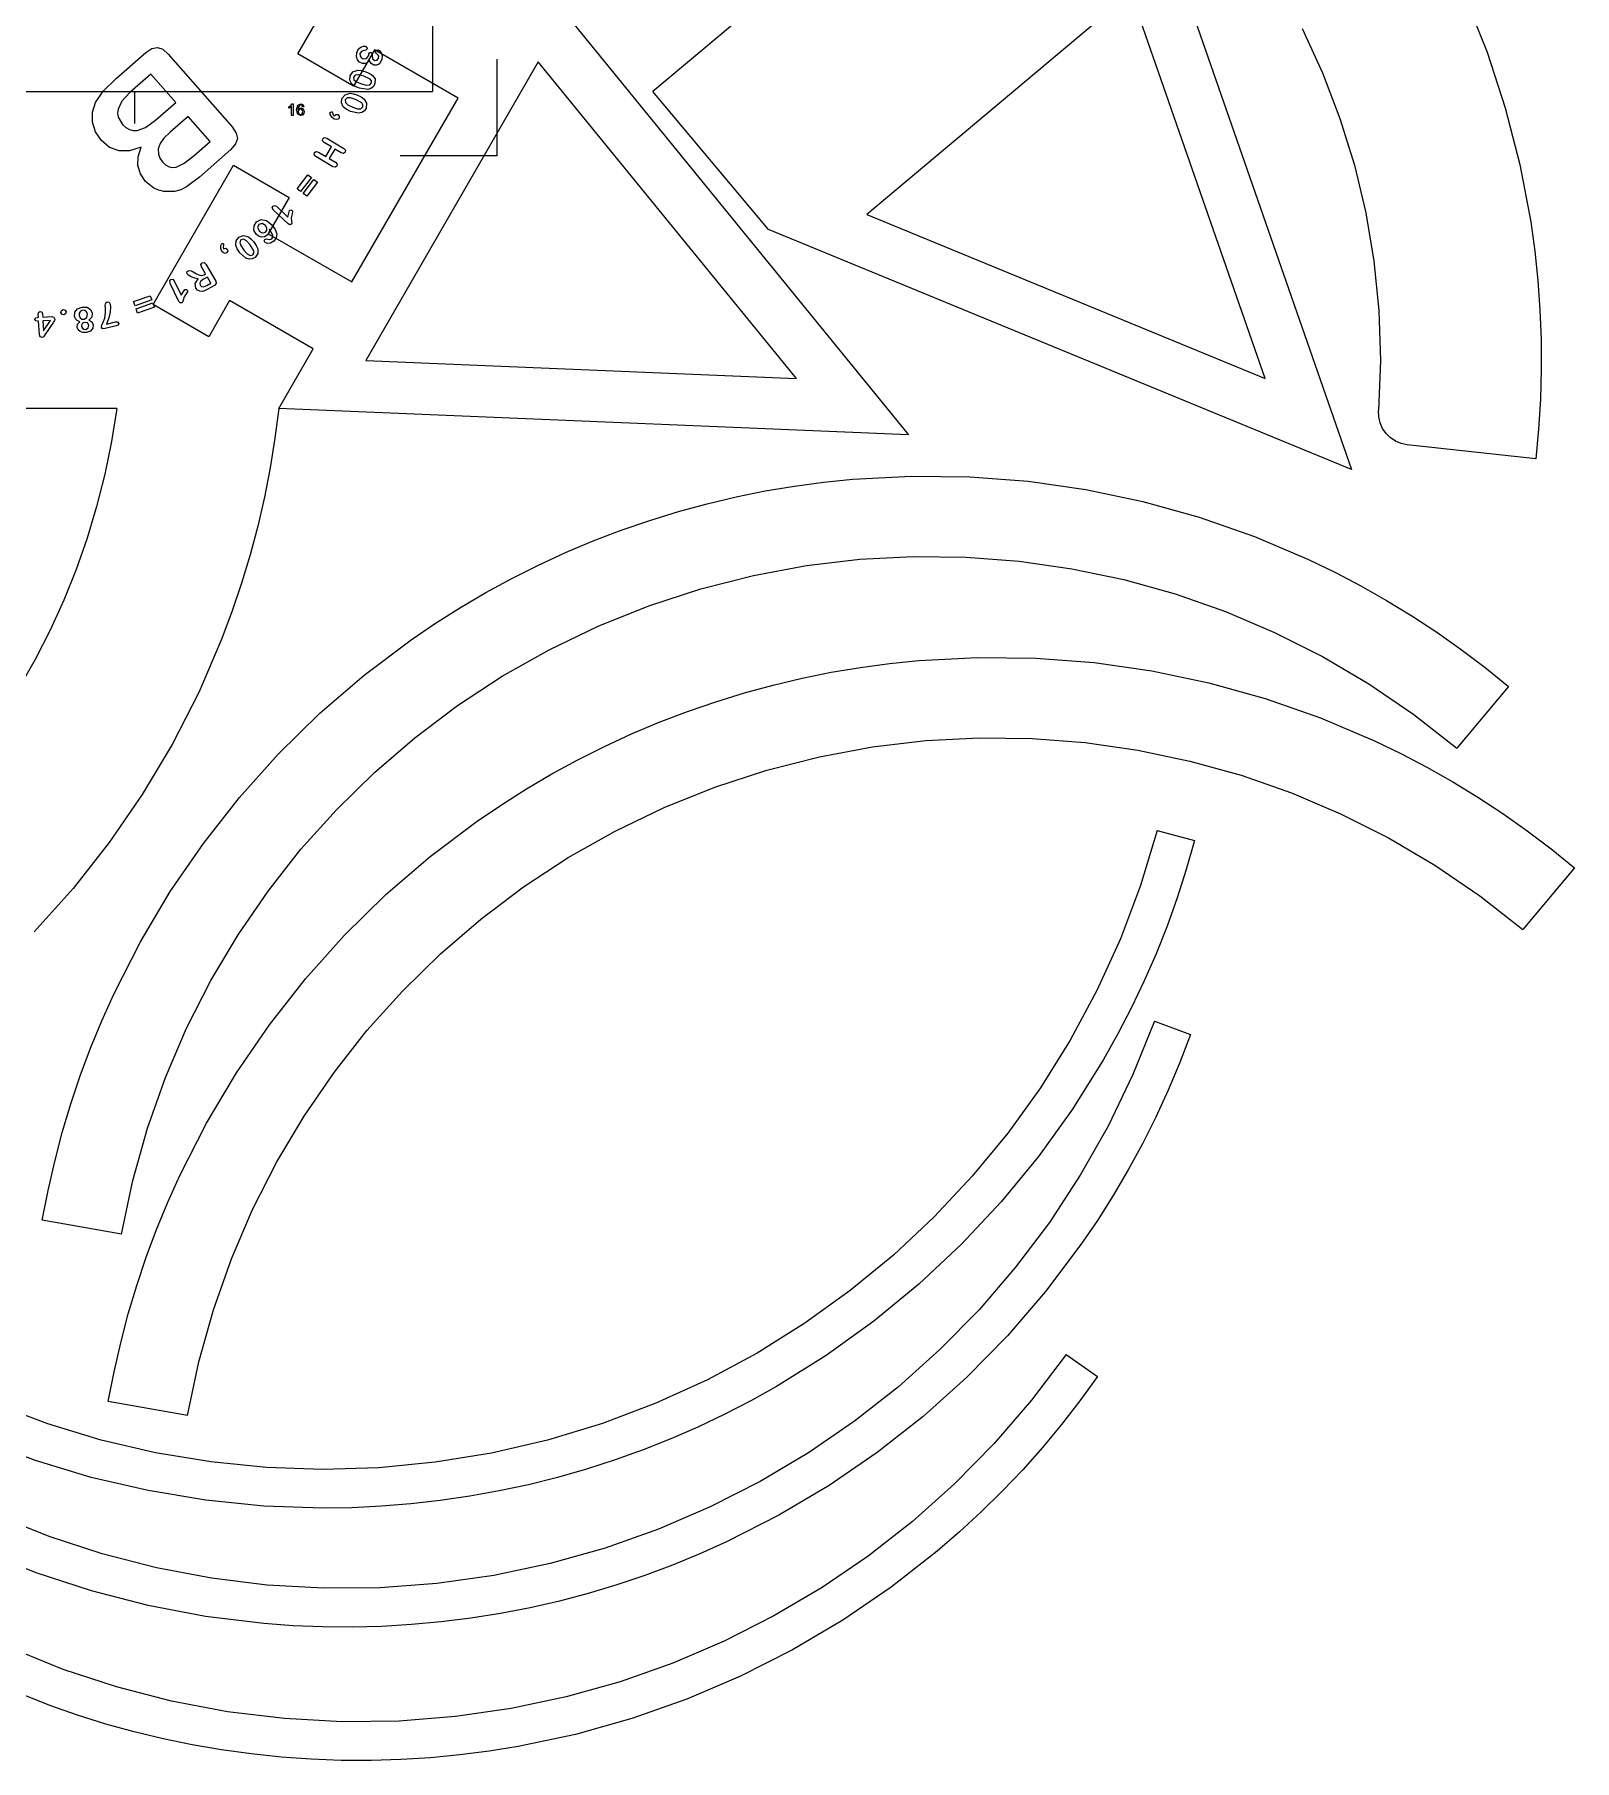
# Model space of a CAD drawing. Extents: x -180 to 1008, y 54 to 897.
# Drawn here: x 769.2 to 1008.5, y 53.5 to 321.8 of the extents above; entities that cross this region are included whole.
import ezdxf

# ---------------------------------------------------------------- set-up
doc = ezdxf.new("R2010")
doc.units = 0

msp = doc.modelspace()

# ---------------------------------------------------------------- linework, layer by layer
at = {"layer": 'Layer 1'}
for p, q in [((830.999641, 886.998472), (830.999641, 313.001528)), ((840.998232, 317.999501), (840.998232, 303.000291)), ((19.999988, 313.001528), (830.999641, 313.001528)), ((784.687032, 313.001528), (784.687032, 308.00091)), ((808.672566, 310.614249), (808.994828, 310.824195)), ((808.672566, 310.401842), (808.672566, 310.614249)), ((808.903282, 310.515374), (808.672566, 310.401842)), ((809.112038, 310.666742), (808.903282, 310.515374)), ((808.994828, 310.824195), (809.19017, 311.063458)), ((809.112038, 309.266569), (809.112038, 310.666742)), ((809.331775, 309.266569), (809.112038, 309.266569)), ((809.19017, 311.063458), (809.331775, 311.063458)), ((809.331775, 311.063458), (809.331775, 309.266569)), ((809.884753, 310.103868), (810.07639, 310.858274)), ((810.058081, 309.437357), (809.884753, 310.103868)), ((810.5061, 309.23593), (810.058081, 309.437357)), ((810.07639, 310.858274), (810.526843, 311.063352)), ((810.165528, 310.603163), (810.103272, 310.189328)), ((810.103272, 310.189328), (810.297344, 310.368769)), ((810.241199, 310.125961), (810.13743, 309.846402)), ((810.13743, 309.846402), (810.185055, 309.629127)), ((810.13743, 309.846402), (810.13743, 309.846402)), ((810.329094, 310.82409), (810.165528, 310.603163)), ((810.185055, 309.629127), (810.320548, 309.47043)), ((810.493902, 310.233382), (810.241199, 310.125961)), ((810.297344, 310.368769), (810.53785, 310.427374)), ((810.320548, 309.47043), (810.502448, 309.41672)), ((810.513429, 310.882695), (810.329094, 310.82409)), ((810.742928, 310.125961), (810.493902, 310.233382)), ((810.502448, 309.41672), (810.741711, 309.529009)), ((810.794178, 309.312844), (810.5061, 309.23593)), ((810.733165, 310.788688), (810.513429, 310.882695)), ((810.526843, 311.063352), (810.872309, 310.944951)), ((810.53785, 310.427374), (810.911388, 310.264999)), ((810.816165, 310.600702), (810.733165, 310.788688)), ((810.741711, 309.529009), (810.841803, 309.834205)), ((810.841803, 309.834205), (810.742928, 310.125961)), ((810.993171, 309.533798), (810.794178, 309.312844)), ((811.034684, 310.6179), (810.816165, 310.600702)), ((810.872309, 310.944951), (811.034684, 310.617794)), ((810.911388, 310.264999), (811.066407, 309.847514)), ((811.066407, 309.847514), (810.993171, 309.533798)), ((811.034684, 310.617794), (811.034684, 310.6179)), ((840.998232, 303.000291), (825.999022, 303.000291))]:
    msp.add_line(p, q, dxfattribs=at)
at = {"layer": 'Visible'}
for p, q in [((925.302604, 363.361603), (865.246761, 312.966206)), ((943.300863, 341.912653), (973.82792, 254.198883)), ((810.070623, 318.827699), (822.572169, 340.478322)), ((846.321139, 331.616292), (905.006707, 259.632888)), ((939.558072, 328.32853), (898.50749, 293.881544)), ((960.424146, 268.373123), (939.558072, 328.32853)), ((991.549739, 327.495413), (994.918302, 319.080685)), ((966.161691, 322.769343), (969.328097, 315.887542)), ((786.436217, 319.030608), (787.388438, 319.671189)), ((787.388438, 319.671189), (788.252103, 319.842824)), ((788.252103, 319.842824), (789.079943, 319.537211)), ((789.079943, 319.537211), (789.927231, 318.784678)), ((821.982149, 319.456877), (818.730424, 313.827715)), ((819.227232, 319.005895), (819.477474, 319.538898)), ((819.477474, 319.538898), (819.857336, 319.879575)), ((819.857336, 319.879575), (820.266487, 320.035996)), ((820.633332, 319.425709), (820.022277, 319.269235)), ((820.266487, 320.035996), (820.583669, 320.043669)), ((820.583669, 320.043669), (820.8024, 319.887433)), ((820.756865, 319.489315), (820.633332, 319.425709)), ((820.835896, 319.619199), (820.756865, 319.489315)), ((820.8024, 319.887433), (820.835896, 319.619199)), ((834.970529, 311.957325), (821.982149, 319.456877)), ((822.174422, 319.236956), (822.30539, 319.409358)), ((822.30539, 319.409358), (822.553463, 319.439521)), ((822.553463, 319.439521), (822.817755, 319.288682)), ((822.817755, 319.288682), (823.045508, 318.978114)), ((781.833822, 314.989102), (786.436217, 319.030608)), ((789.927231, 318.784678), (799.868567, 307.463621)), ((818.730424, 313.827715), (810.070623, 318.827699)), ((819.185613, 318.421511), (819.227232, 319.005895)), ((819.348252, 317.914014), (819.185613, 318.421511)), ((819.675859, 317.537354), (819.348252, 317.914014)), ((820.111045, 317.327831), (819.675859, 317.537354)), ((820.022277, 319.269235), (819.73965, 318.874186)), ((819.73965, 318.874186), (819.742295, 318.544621)), ((819.742295, 318.544621), (819.918561, 318.238446)), ((819.918561, 318.238446), (820.256618, 318.050063)), ((820.496039, 317.307722), (820.111045, 317.327831)), ((820.256618, 318.050063), (820.77491, 318.099408)), ((820.860979, 317.44184), (820.496039, 317.307722)), ((847.450909, 317.571168), (820.656588, 271.161299)), ((820.77491, 318.099408), (821.063967, 318.520518)), ((821.195465, 317.721768), (820.860979, 317.44184)), ((821.063967, 318.520518), (821.093362, 318.684771)), ((821.093362, 318.684771), (821.117704, 318.828149)), ((821.117704, 318.828149), (821.242693, 319.032433)), ((821.478277, 317.309151), (821.195465, 317.721768)), ((821.242693, 319.032433), (821.462746, 319.06122)), ((821.462746, 319.06122), (821.640414, 318.917869)), ((821.898515, 317.083938), (821.478277, 317.309151)), ((821.649939, 318.619604), (821.622634, 318.512713)), ((821.622634, 318.512713), (821.661951, 318.066017)), ((821.640414, 318.917869), (821.649939, 318.619604)), ((821.661951, 318.066017), (822.02308, 317.791751)), ((822.28806, 317.070974), (821.898515, 317.083938)), ((822.02308, 317.791751), (822.401328, 317.84517)), ((822.167278, 319.072782), (822.174422, 319.236956)), ((822.230196, 318.957715), (822.167278, 319.072782)), ((822.422865, 318.807934), (822.230196, 318.957715)), ((822.647708, 317.228533), (822.28806, 317.070974)), ((822.401328, 317.84517), (822.639215, 318.18209)), ((822.582356, 318.646936), (822.422865, 318.807934)), ((822.659852, 318.456357), (822.582356, 318.646936)), ((822.639215, 318.18209), (822.659852, 318.456357)), ((822.935177, 317.542169), (822.647708, 317.228533)), ((823.119274, 317.986378), (822.935177, 317.542169)), ((823.045508, 318.978114), (823.164941, 318.531048)), ((823.164941, 318.531048), (823.119274, 317.986378)), ((887.564337, 268.368096), (847.450909, 317.571168)), ((994.918302, 319.080685), (997.738215, 310.457613)), ((779.847571, 313.044893), (781.833822, 314.989182)), ((781.833822, 314.989182), (781.833822, 314.989102)), ((787.245973, 315.684215), (783.968822, 312.806451)), ((791.107059, 311.287295), (787.245973, 315.684215)), ((818.172339, 314.722694), (818.20655, 315.388861)), ((818.492458, 314.122831), (818.172339, 314.722694)), ((818.20655, 315.388861), (818.651367, 316.015737)), ((818.978418, 313.75731), (818.492458, 314.122831)), ((818.651367, 316.015737), (819.408868, 316.282199)), ((818.999188, 315.536763), (818.727064, 315.226645)), ((818.727064, 315.226645), (818.771964, 314.805852)), ((818.771964, 314.805852), (819.179527, 314.468429)), ((819.525364, 315.575894), (818.999188, 315.536763)), ((819.179527, 314.468429), (819.959677, 314.157597)), ((819.408868, 316.282199), (819.914512, 316.248941)), ((820.330728, 315.378277), (819.525364, 315.575894)), ((819.914512, 316.248941), (820.48326, 316.10506)), ((819.959677, 314.157597), (820.742022, 313.967388)), ((819.959677, 314.157597), (819.959677, 314.157597)), ((821.33662, 314.909992), (820.330728, 315.378277)), ((820.48326, 316.10506), (821.165276, 315.839975)), ((820.742022, 313.967388), (821.252853, 314.011468)), ((821.165276, 315.839975), (821.655707, 315.540731)), ((821.252853, 314.011468), (821.524897, 314.330079)), ((821.532226, 314.643755), (821.33662, 314.909992)), ((821.524897, 314.330079), (821.532226, 314.643755)), ((821.655707, 315.540731), (822.074515, 314.923168)), ((822.047051, 314.172996), (821.806016, 313.723046)), ((822.074515, 314.923168), (822.047051, 314.172996)), ((969.328097, 315.887542), (972.03743, 308.805451)), ((778.179144, 309.764838), (778.626335, 311.244697)), ((778.626335, 311.244697), (779.847571, 313.044893)), ((782.738319, 311.479139), (782.139045, 310.212592)), ((783.968822, 312.806451), (782.738319, 311.479139)), ((787.932645, 308.499728), (791.107059, 311.287295)), ((816.859346, 311.227843), (816.940361, 311.889962)), ((817.13647, 310.606973), (816.859346, 311.227843)), ((816.940361, 311.889962), (817.428173, 312.484004)), ((817.428173, 312.484004), (818.202555, 312.696517)), ((817.741439, 311.981032), (817.448149, 311.690837)), ((817.448149, 311.690837), (817.46323, 311.267901)), ((817.46323, 311.267901), (817.846055, 310.902644)), ((818.269044, 311.983677), (817.741439, 311.981032)), ((818.202555, 312.696517), (818.704601, 312.627752)), ((819.058507, 311.729863), (818.269044, 311.983677)), ((818.471133, 283.378154), (834.970529, 311.957325)), ((818.704601, 312.627752), (819.261813, 312.444211)), ((819.682711, 313.473756), (818.978418, 313.75731)), ((820.028971, 311.191992), (819.058507, 311.729863)), ((819.261813, 312.444211), (819.923482, 312.131791)), ((820.938978, 313.283097), (819.682711, 313.473756)), ((819.682711, 313.473756), (819.682711, 313.473756)), ((819.923482, 312.131791), (820.391661, 311.798813)), ((820.391661, 311.798813), (820.765967, 311.15331)), ((821.434383, 313.428089), (820.938978, 313.283097)), ((821.806016, 313.723046), (821.434383, 313.428089)), ((883.243697, 291.517283), (865.246761, 312.966206)), ((778.188001, 308.221492), (778.179144, 309.764838)), ((782.139045, 310.212592), (782.076119, 309.602105)), ((782.076119, 309.602105), (782.171, 309.006809)), ((782.171, 309.006809), (782.834184, 307.861792)), ((793.028567, 309.099088), (790.234253, 306.645319)), ((796.447588, 305.205537), (793.028567, 309.099088)), ((815.127518, 309.40992), (815.127703, 309.733108)), ((815.343338, 309.003335), (815.127518, 309.40992)), ((815.127703, 309.733108), (815.23687, 309.8332)), ((815.23687, 309.8332), (815.372813, 309.825791)), ((815.745372, 308.690413), (815.343338, 309.003335)), ((815.372813, 309.825791), (815.48661, 309.650876)), ((815.48661, 309.650876), (815.564814, 309.354033)), ((815.564814, 309.354033), (815.749685, 309.180632)), ((816.072, 308.602624), (815.745372, 308.690413)), ((815.749685, 309.180632), (815.749738, 309.180738)), ((815.749738, 309.180738), (815.976909, 309.412407)), ((815.976909, 309.412407), (816.308828, 309.399178)), ((816.328751, 308.66324), (816.072, 308.602624)), ((816.308828, 309.399178), (816.51306, 309.164122)), ((816.491099, 308.845194), (816.328751, 308.66324)), ((816.51306, 309.164122), (816.491099, 308.845194)), ((817.595522, 310.208167), (817.13647, 310.606973)), ((818.27812, 309.875771), (817.595522, 310.208167)), ((817.846055, 310.902644), (818.602392, 310.537705)), ((819.51785, 309.597192), (818.27812, 309.875771)), ((818.27812, 309.875771), (818.27812, 309.875771)), ((818.602392, 310.537705), (818.602498, 310.538419)), ((818.602498, 310.538419), (819.369524, 310.293654)), ((819.369524, 310.293654), (819.882207, 310.301591)), ((820.022251, 309.706967), (819.51785, 309.597192)), ((819.882207, 310.301591), (820.176, 310.600252)), ((820.413701, 309.975043), (820.022251, 309.706967)), ((820.205375, 310.912639), (820.028971, 311.191992)), ((820.176, 310.600252), (820.205375, 310.912639)), ((820.685798, 310.406895), (820.413701, 309.975043)), ((820.765967, 311.15331), (820.685798, 310.406895)), ((972.03743, 308.805451), (974.27827, 301.545879)), ((997.738215, 310.457613), (999.997655, 301.653165)), ((778.64981, 306.716538), (778.188001, 308.221492)), ((779.543486, 305.372489), (778.64981, 306.716538)), ((782.834184, 307.861792), (783.350554, 307.374764)), ((783.350554, 307.374764), (783.898297, 307.054033)), ((783.898297, 307.054033), (784.477413, 306.899599)), ((784.477413, 306.899599), (785.087902, 306.911463)), ((785.087902, 306.911463), (786.425276, 307.403514)), ((786.425276, 307.403514), (787.932645, 308.499728)), ((787.932645, 308.499728), (787.932645, 308.499728)), ((790.234253, 306.645319), (789.272269, 305.705057)), ((799.868567, 307.463621), (800.511728, 306.513662)), ((800.511728, 306.513662), (800.691049, 305.656784)), ((780.830758, 304.280821), (779.543486, 305.372489)), ((782.29294, 303.738484), (780.830758, 304.280821)), ((783.930031, 303.745477), (782.29294, 303.738484)), ((785.742031, 304.301801), (783.930031, 303.745477)), ((785.279854, 302.833819), (785.742031, 304.301801)), ((788.666969, 304.886953), (788.389951, 304.088739)), ((788.389951, 304.088739), (788.433289, 303.226139)), ((788.433289, 303.226139), (788.642098, 302.599831)), ((789.272269, 305.705057), (788.666969, 304.886953)), ((793.971779, 303.031432), (796.447588, 305.205537)), ((799.661266, 303.970093), (794.781509, 299.685039)), ((800.406695, 304.820271), (799.661266, 303.970093)), ((800.691049, 305.656784), (800.406695, 304.820271)), ((812.610328, 303.161131), (812.655016, 303.472122)), ((812.655016, 303.472122), (812.905973, 303.657092)), ((812.905973, 303.657092), (813.274696, 303.562345)), ((813.274696, 303.562345), (814.411953, 302.88443)), ((813.900144, 305.324917), (813.944832, 305.635908)), ((814.156102, 305.04102), (813.900144, 305.324917)), ((813.944832, 305.635908), (814.195763, 305.820878)), ((815.293359, 304.363105), (814.156102, 305.04102)), ((814.195763, 305.820878), (814.564485, 305.726131)), ((814.411953, 302.88443), (815.293359, 304.363105)), ((814.564485, 305.726131), (817.228863, 304.137945)), ((815.851602, 304.030339), (814.970197, 302.55169)), ((816.820452, 303.452807), (815.851602, 304.030339)), ((817.189625, 303.364066), (816.820452, 303.452807)), ((816.820452, 303.452807), (816.820452, 303.452807)), ((817.441958, 303.551338), (817.189625, 303.364066)), ((817.228863, 304.137945), (817.486646, 303.862329)), ((817.486646, 303.862329), (817.441958, 303.551338)), ((785.233251, 301.462389), (785.279854, 302.833819)), ((785.602222, 300.187512), (785.233251, 301.462389)), ((787.570484, 279.856554), (800.072031, 301.507223)), ((788.642098, 302.599831), (789.024421, 302.034933)), ((789.024421, 302.034933), (789.533541, 301.557457)), ((789.533541, 301.557457), (790.059536, 301.26538)), ((790.059536, 301.26538), (790.602404, 301.158704)), ((790.602404, 301.158704), (791.162146, 301.237427)), ((791.162146, 301.237427), (792.437231, 301.852219)), ((792.437231, 301.852219), (793.971779, 303.031432)), ((800.072031, 301.507223), (808.731833, 296.507239)), ((812.866286, 302.877233), (812.610328, 303.161131)), ((815.530663, 301.289021), (812.866286, 302.877233)), ((814.970197, 302.55169), (815.939047, 301.974159)), ((815.899836, 301.20028), (815.530663, 301.289021)), ((816.152142, 301.387552), (815.899836, 301.20028)), ((815.939047, 301.974159), (816.195454, 301.696241)), ((816.195454, 301.696241), (816.152142, 301.387552)), ((974.27827, 301.545879), (976.0392, 294.131633)), ((999.997655, 301.653165), (1001.6848, 292.694313)), ((786.386766, 299.009189), (785.602222, 300.187512)), ((787.694071, 297.955566), (786.386766, 299.009189)), ((788.457023, 297.620273), (787.694071, 297.955566)), ((792.794517, 298.176731), (791.873173, 297.71336)), ((794.781509, 299.685039), (792.794517, 298.176731)), ((809.956931, 297.849812), (811.626529, 300.041697)), ((810.516657, 297.423463), (809.956931, 297.849812)), ((812.186255, 299.615348), (810.516657, 297.423463)), ((810.905461, 297.127289), (812.575086, 299.3192)), ((813.134811, 298.892825), (811.465187, 296.70094)), ((811.626529, 300.041697), (812.186255, 299.615348)), ((812.575086, 299.3192), (813.134811, 298.892825)), ((789.267969, 297.427194), (788.457023, 297.620273)), ((790.925767, 297.44545), (789.267969, 297.427194)), ((791.873173, 297.71336), (790.925767, 297.44545)), ((808.731833, 296.507239), (805.482753, 290.878077)), ((806.080989, 294.869735), (806.172045, 295.163104)), ((806.172045, 295.163104), (806.432659, 295.279124)), ((806.432659, 295.279124), (806.7373, 295.12855)), ((806.7373, 295.12855), (808.515801, 293.452443)), ((806.7373, 295.12855), (806.7373, 295.12855)), ((811.465187, 296.70094), (810.905461, 297.127289)), ((803.267744, 292.101535), (803.666682, 292.702932)), ((803.666682, 292.702932), (804.388623, 293.068798)), ((804.524751, 292.445572), (804.013392, 292.302988)), ((804.388623, 293.068798), (805.198353, 292.931214)), ((805.072491, 292.128628), (804.524751, 292.445572)), ((805.198353, 292.931214), (806.039965, 292.271582)), ((806.312539, 294.525142), (806.080989, 294.869735)), ((808.550302, 292.416177), (806.312539, 294.525142)), ((808.515801, 293.452443), (808.764614, 294.480004)), ((808.764614, 294.480004), (808.967232, 294.565808)), ((808.967232, 294.565808), (809.178634, 294.484687)), ((809.179295, 293.948959), (809.058354, 293.350737)), ((809.058354, 293.350737), (809.096322, 292.838928)), ((809.149477, 292.519417), (809.066768, 292.361197)), ((809.096322, 292.838928), (809.149477, 292.519417)), ((809.178634, 294.484687), (809.266264, 294.284001)), ((809.266264, 294.284001), (809.179295, 293.948959)), ((898.50749, 293.881544), (960.424146, 268.373123)), ((976.0392, 294.131633), (977.308801, 286.585524)), ((1001.6848, 292.694313), (1002.310067, 288.165414)), ((800.435859, 289.107408), (800.499994, 289.784317)), ((800.499994, 289.784317), (800.896207, 290.320944)), ((800.896207, 290.320944), (801.613121, 290.598201)), ((801.240721, 289.898405), (801.045908, 289.522724)), ((801.638812, 290.006805), (801.240721, 289.898405)), ((801.613121, 290.598201), (802.391868, 290.40233)), ((802.099187, 289.749048), (801.638812, 290.006805)), ((802.391868, 290.40233), (802.795172, 290.09552)), ((802.795172, 290.09552), (803.190036, 289.66163)), ((803.239857, 291.418488), (803.267744, 292.101535)), ((803.577412, 290.794627), (803.239857, 291.418488)), ((803.981086, 290.487367), (803.577412, 290.794627)), ((804.013365, 292.302988), (803.832814, 291.837111)), ((803.832814, 291.837111), (804.097397, 291.288471)), ((804.44699, 290.354335), (803.981086, 290.487367)), ((804.013392, 292.302988), (804.013365, 292.302988)), ((804.097397, 291.288471), (804.442545, 291.0368)), ((804.442545, 291.0368), (804.792377, 290.994017)), ((804.90927, 290.411485), (804.44699, 290.354335)), ((804.792377, 290.994017), (805.091091, 291.141469)), ((804.865455, 289.757488), (804.961419, 289.96643)), ((805.320379, 290.658896), (804.90927, 290.411485)), ((804.961419, 289.96643), (805.162767, 290.057049)), ((805.27106, 291.778426), (805.072491, 292.128628)), ((805.091091, 291.141469), (805.266033, 291.423224)), ((805.162767, 290.057049), (805.402108, 290.007361)), ((805.266033, 291.423224), (805.27106, 291.778426)), ((805.602874, 291.061671), (805.320379, 290.658896)), ((805.402108, 290.007361), (805.720984, 289.950634)), ((805.482753, 290.878077), (818.471133, 283.378154)), ((805.676772, 291.568003), (805.602874, 291.061671)), ((805.676825, 291.567898), (805.676772, 291.568003)), ((806.194931, 290.664902), (805.676825, 291.567898)), ((805.720984, 289.950634), (806.017396, 290.088693)), ((806.017396, 290.088693), (806.170325, 290.342825)), ((806.039965, 292.271582), (806.578101, 291.533131)), ((806.170325, 290.342825), (806.194931, 290.664902)), ((806.726267, 290.227097), (806.34921, 289.697031)), ((806.578101, 291.533131), (806.806436, 290.841511)), ((806.806436, 290.841511), (806.726267, 290.227097)), ((808.830072, 292.270577), (808.550302, 292.416177)), ((809.066768, 292.361197), (808.830072, 292.270577)), ((973.82792, 254.198883), (883.243697, 291.517283)), ((798.085992, 288.593217), (798.098162, 289.05338)), ((798.282101, 288.123027), (798.085992, 288.593217)), ((798.098162, 289.05338), (798.257256, 289.334685)), ((798.257256, 289.334685), (798.40156, 289.368128)), ((798.523294, 287.885934), (798.282101, 288.123027)), ((798.40156, 289.368128), (798.516309, 289.294865)), ((798.529274, 289.086612), (798.451196, 288.789697)), ((798.451196, 288.789697), (798.526628, 288.547762)), ((798.516309, 289.294865), (798.529274, 289.086612)), ((798.776659, 287.812406), (798.523294, 287.885934)), ((798.526628, 288.547762), (798.527025, 288.547762)), ((798.527025, 288.547762), (798.838757, 288.63772)), ((799.007508, 287.890961), (798.776659, 287.812406)), ((798.838757, 288.63772), (799.121278, 288.463016)), ((799.183455, 288.157872), (799.007508, 287.890961)), ((799.121278, 288.463016), (799.183455, 288.157872)), ((800.639403, 288.534374), (800.435859, 289.107408)), ((801.070197, 287.909217), (800.639403, 288.534374)), ((801.045908, 289.522724), (801.199578, 289.016391)), ((801.07025, 287.909217), (801.070197, 287.909217)), ((802.012641, 287.05689), (801.07025, 287.909217)), ((801.199578, 289.016391), (801.678579, 288.326623)), ((801.678579, 288.326623), (802.226001, 287.736207)), ((801.678579, 288.326623), (801.678579, 288.326623)), ((802.66169, 289.13974), (802.099187, 289.749048)), ((802.226001, 287.736207), (802.676321, 287.491044)), ((803.242079, 288.194094), (802.66169, 289.13974)), ((802.676321, 287.491044), (803.079017, 287.606587)), ((803.42779, 287.187382), (802.978475, 286.945209)), ((803.079017, 287.606587), (803.258252, 287.864113)), ((803.190036, 289.66163), (803.612469, 289.064149)), ((803.258252, 287.864113), (803.242079, 288.194094)), ((803.864749, 287.797828), (803.42779, 287.187382)), ((803.612469, 289.064149), (803.856282, 288.543952)), ((803.856282, 288.543952), (803.864749, 287.797828)), ((804.940755, 289.552966), (804.865455, 289.757488)), ((805.297916, 289.363524), (804.940755, 289.552966)), ((805.813879, 289.386278), (805.297916, 289.363524)), ((806.34921, 289.697031), (805.813879, 289.386278)), ((1002.310067, 288.165414), (1002.787827, 283.608028)), ((792.846587, 284.805394), (792.904213, 284.974727)), ((792.879871, 284.644898), (792.846587, 284.805394)), ((793.09077, 284.450139), (792.879871, 284.644898)), ((792.904213, 284.974727), (793.053835, 285.113263)), ((793.053835, 285.113263), (793.281561, 285.169672)), ((793.519024, 284.178835), (793.09077, 284.450139)), ((793.281561, 285.169672), (793.497858, 285.111146)), ((793.497858, 285.111146), (793.793291, 284.952502)), ((793.793291, 284.952502), (794.335184, 284.650454)), ((794.335184, 284.650454), (794.82498, 284.417568)), ((794.82498, 284.417568), (795.166821, 284.372272)), ((795.024819, 286.108465), (795.215213, 286.353998)), ((795.112502, 285.734557), (795.024819, 286.108465)), ((795.742236, 284.637569), (795.112502, 285.734557)), ((795.166821, 284.372272), (795.50001, 284.498531)), ((795.215213, 286.353998), (795.532898, 286.393924)), ((795.50001, 284.498531), (795.742236, 284.637569)), ((795.50001, 284.498531), (795.50001, 284.498531)), ((795.532898, 286.393924), (795.804228, 286.131643)), ((795.804228, 286.131643), (797.312377, 283.504466)), ((802.505771, 286.904384), (802.012641, 287.05689)), ((802.978475, 286.945209), (802.505771, 286.904384)), ((977.308801, 286.585524), (978.075656, 278.930358)), ((790.170879, 283.533987), (790.362047, 283.77442)), ((790.261796, 283.128917), (790.170879, 283.533987)), ((791.583256, 280.352383), (790.261796, 283.128917)), ((790.362047, 283.77442), (790.647002, 283.788178)), ((790.647002, 283.788178), (790.876369, 283.537486)), ((790.876369, 283.537486), (790.876317, 283.536004)), ((790.876317, 283.536004), (791.926552, 281.329329)), ((791.926552, 281.329329), (792.530807, 282.19687)), ((792.530807, 282.19687), (792.750781, 282.203485)), ((792.92739, 281.832487), (792.724931, 281.551738)), ((792.750781, 282.203485), (792.918395, 282.05127)), ((792.918395, 282.05127), (792.92739, 281.832487)), ((794.051127, 283.942377), (793.519024, 284.178835)), ((794.568599, 283.855462), (794.051127, 283.942377)), ((794.102298, 283.15736), (794.568599, 283.855462)), ((794.235991, 282.422798), (794.102298, 283.15736)), ((794.503088, 282.108553), (794.235991, 282.422798)), ((794.857867, 281.922048), (794.503088, 282.108553)), ((795.012304, 283.503249), (794.838024, 283.208107)), ((794.838024, 283.208107), (794.911631, 282.869493)), ((795.252996, 281.891859), (794.857867, 281.922048)), ((794.911631, 282.869493), (795.126895, 282.661716)), ((795.407486, 283.785824), (795.012304, 283.503249)), ((795.126895, 282.661716), (795.420794, 282.613668)), ((795.596583, 281.983802), (795.252996, 281.891859)), ((796.027007, 284.141476), (795.407486, 283.785824)), ((795.420794, 282.613668), (795.927656, 282.836526)), ((796.006872, 282.191473), (795.596583, 281.983802)), ((795.927656, 282.836526), (796.56583, 283.202868)), ((795.927656, 282.836526), (795.927656, 282.836526)), ((797.131826, 282.837241), (796.006872, 282.191473)), ((796.56583, 283.202868), (796.027007, 284.141476)), ((797.398076, 283.123228), (797.131826, 282.837241)), ((797.312377, 283.504466), (797.398076, 283.123228)), ((1002.787827, 283.608028), (1003.116602, 279.025525)), ((773.349465, 278.937208), (773.615504, 279.074209)), ((773.615504, 279.074209), (773.912789, 278.998485)), ((773.615504, 279.074209), (773.615504, 279.074209)), ((775.422473, 278.691093), (775.826492, 279.193562)), ((775.826492, 279.193562), (776.537585, 279.469258)), ((776.537585, 279.469258), (777.315485, 279.440233)), ((777.315485, 279.440233), (777.856849, 279.097095)), ((777.856849, 279.097095), (778.115902, 278.519352)), ((780.150572, 279.703308), (780.218675, 280.111665)), ((780.174913, 279.358477), (780.150572, 279.703308)), ((780.201742, 278.992109), (780.174913, 279.358477)), ((780.218675, 280.111665), (780.460742, 280.277188)), ((780.460742, 280.277188), (780.742946, 280.228664)), ((780.742946, 280.228664), (780.918233, 279.922647)), ((780.956306, 279.451319), (780.890637, 278.709428)), ((780.918233, 279.922647), (780.956306, 279.451319)), ((784.552995, 280.317881), (787.151173, 281.235191)), ((784.78723, 279.654413), (784.552995, 280.317881)), ((787.385435, 280.571722), (784.78723, 279.654413)), ((784.949948, 279.193509), (787.548153, 280.110819)), ((785.18421, 278.530041), (784.949948, 279.193509)), ((787.782389, 279.44735), (785.18421, 278.530041)), ((787.151173, 281.235191), (787.385435, 280.571722)), ((787.548153, 280.110819), (787.782389, 279.44735)), ((796.232932, 274.856729), (787.570484, 279.856554)), ((791.791245, 280.11529), (791.583256, 280.352383)), ((792.044689, 280.112644), (791.791245, 280.11529)), ((792.179123, 280.230172), (792.044689, 280.112644)), ((792.245348, 280.547195), (792.179123, 280.230172)), ((792.39542, 281.037997), (792.245348, 280.547195)), ((792.724931, 281.551738), (792.39542, 281.037997)), ((799.482011, 280.485733), (796.232932, 274.856729)), ((812.473036, 272.985863), (799.482011, 280.485733)), ((769.21107, 277.552804), (769.300975, 277.786113)), ((769.350108, 277.312695), (769.21107, 277.552804)), ((769.300975, 277.786113), (769.60305, 277.871917)), ((769.682927, 277.273748), (769.350108, 277.312695)), ((769.60305, 277.871917), (769.766641, 277.880649)), ((769.798259, 277.279833), (769.682927, 277.273748)), ((769.740448, 278.379467), (769.815404, 278.69268)), ((769.766641, 277.880649), (769.740448, 278.379467)), ((769.907479, 275.2041), (769.798259, 277.279833)), ((769.815404, 278.69268), (770.054217, 278.804731)), ((770.054217, 278.804731), (770.303639, 278.715672)), ((770.303639, 278.715672), (770.410901, 278.414736)), ((770.410901, 278.414736), (770.41098, 278.414656)), ((770.41098, 278.414656), (770.437174, 277.915838)), ((770.437174, 277.915838), (771.783452, 277.986667)), ((771.62203, 277.375798), (770.468845, 277.315102)), ((770.468845, 277.315102), (770.550812, 275.756973)), ((770.550812, 275.756973), (771.62203, 277.375798)), ((772.087405, 277.11521), (770.766077, 275.139013)), ((771.783452, 277.986667), (772.173024, 277.891523)), ((772.179718, 277.251841), (772.087405, 277.11521)), ((772.173024, 277.891523), (772.315581, 277.584395)), ((772.251552, 277.368575), (772.179718, 277.251841)), ((772.302087, 277.481499), (772.251552, 277.368575)), ((772.315581, 277.584395), (772.302087, 277.481499)), ((773.261862, 278.625132), (773.349465, 278.937208)), ((773.412489, 278.35785), (773.261862, 278.625132)), ((773.710939, 278.271464), (773.412489, 278.35785)), ((773.981157, 278.419736), (773.710939, 278.271464)), ((773.912789, 278.998485), (774.065454, 278.71255)), ((774.065454, 278.71255), (773.981157, 278.419736)), ((775.361355, 278.057602), (775.422473, 278.691093)), ((775.506664, 277.657023), (775.361355, 278.057602)), ((775.783629, 277.365347), (775.506664, 277.657023)), ((776.195373, 277.196728), (775.783629, 277.365347)), ((775.794953, 276.311036), (775.853267, 276.797075)), ((775.853267, 276.797075), (776.195373, 277.196728)), ((776.09081, 278.156609), (776.235272, 277.810322)), ((776.090942, 278.156556), (776.09081, 278.156609)), ((776.115019, 278.536232), (776.090942, 278.156556)), ((776.307371, 278.821241), (776.115019, 278.536232)), ((776.235272, 277.810322), (776.512793, 277.614028)), ((776.626696, 278.963984), (776.307371, 278.821241)), ((776.482287, 276.680738), (776.478054, 276.459547)), ((776.478054, 276.459547), (776.596111, 276.190545)), ((776.568567, 276.866528), (776.482287, 276.680738)), ((776.512793, 277.614028), (776.870827, 277.588893)), ((776.725439, 277.004112), (776.568567, 276.866528)), ((776.971924, 278.934059), (776.626696, 278.963984)), ((776.944064, 277.081158), (776.725439, 277.004112)), ((776.870827, 277.588893), (777.294028, 277.84411)), ((777.371339, 276.999508), (776.944064, 277.081158)), ((777.248096, 278.729378), (776.971924, 278.934059)), ((777.393458, 278.3778), (777.248096, 278.729378)), ((777.294028, 277.84411), (777.393458, 278.3778)), ((777.58999, 276.649173), (777.371339, 276.999508)), ((777.504794, 276.22674), (777.58999, 276.649173)), ((778.047176, 277.890716), (777.604886, 277.430222)), ((777.604886, 277.430222), (778.066544, 277.169846)), ((778.115902, 278.519352), (778.047176, 277.890716)), ((778.066544, 277.169846), (778.281002, 276.717436)), ((778.281002, 276.717383), (778.220439, 276.195572)), ((778.281002, 276.717436), (778.281002, 276.717383)), ((779.570235, 276.342389), (779.634158, 276.664149)), ((779.634158, 276.664149), (779.839051, 277.135556)), ((779.839051, 277.135556), (780.057227, 277.759258)), ((780.057227, 277.759258), (780.194598, 278.628731)), ((781.865731, 276.534847), (780.12615, 276.119108)), ((780.194598, 278.628731), (780.201742, 278.992109)), ((780.690241, 277.791775), (780.32181, 276.814617)), ((780.32181, 276.814617), (781.719231, 277.148574)), ((780.890637, 278.709428), (780.690241, 277.791775)), ((781.719231, 277.148574), (782.067078, 277.148574)), ((781.865916, 276.534477), (781.865731, 276.534847)), ((782.174711, 276.663487), (781.865916, 276.534477)), ((782.067078, 277.148574), (782.234083, 276.923414)), ((782.234083, 276.923414), (782.174711, 276.663487)), ((978.075656, 278.930358), (978.328347, 271.188945)), ((1003.116602, 279.025525), (1003.294914, 274.421279)), ((770.027798, 274.859494), (769.907479, 275.2041)), ((770.339649, 274.758913), (770.027798, 274.859494)), ((770.552373, 274.856147), (770.339649, 274.758913)), ((770.766077, 275.139013), (770.552373, 274.856147)), ((775.93542, 275.939588), (775.794953, 276.311036)), ((776.225218, 275.65278), (775.93542, 275.939588)), ((776.660378, 275.490776), (776.225218, 275.65278)), ((776.596111, 276.190545), (776.824657, 276.02698)), ((777.227723, 275.500301), (776.660378, 275.490776)), ((776.824657, 276.02698), (777.127922, 276.003697)), ((777.127922, 276.003697), (777.127975, 276.003723)), ((777.127975, 276.003723), (777.504794, 276.22674)), ((777.858859, 275.749141), (777.227723, 275.500301)), ((778.220439, 276.195572), (777.858859, 275.749141)), ((779.744357, 276.110641), (779.570235, 276.342389)), ((780.12615, 276.119108), (779.744357, 276.110641)), ((1003.294914, 274.421279), (1003.321285, 269.798659)), ((807.123168, 263.719373), (812.473036, 272.985863)), ((820.656588, 271.161299), (887.564337, 268.368096)), ((978.328347, 271.188945), (978.055454, 263.384093)), ((1003.321285, 269.798659), (1003.194238, 265.161037)), ((781.934866, 263.719373), (740.559377, 263.719373)), ((781.935025, 263.719346), (781.120273, 258.580471)), ((807.122083, 263.71932), (806.528979, 259.078979)), ((905.006707, 259.632888), (807.123168, 263.719373)), ((978.083933, 262.40017), (978.055454, 263.384093)), ((1003.194238, 265.161037), (1002.912295, 260.511784)), ((978.296356, 261.46735), (978.083933, 262.40017)), ((978.675913, 260.605762), (978.296356, 261.46735)), ((979.205793, 259.835537), (978.675913, 260.605762)), ((1002.912295, 260.511784), (1002.473978, 255.854273)), ((781.120273, 258.580471), (780.078149, 253.502022)), ((806.528979, 259.078979), (805.785113, 254.480969)), ((979.869187, 259.176806), (979.205793, 259.835537)), ((980.649285, 258.649697), (979.869187, 259.176806)), ((981.529277, 258.274342), (980.649285, 258.649697)), ((982.492352, 258.07087), (981.529277, 258.274342)), ((1002.474057, 255.854378), (982.49222, 258.07079)), ((780.078149, 253.502022), (778.812341, 248.490856)), ((805.785113, 254.480969), (804.892665, 249.928254)), ((887.247649, 251.650251), (891.788846, 252.263069)), ((891.788846, 252.263069), (896.337224, 252.725825)), ((896.337224, 252.725825), (905.441019, 253.203711)), ((905.441019, 253.203711), (914.530034, 253.089023)), ((914.530034, 253.089023), (923.575268, 252.386875)), ((923.575268, 252.386875), (932.54772, 251.102379)), ((804.892665, 249.928254), (803.853817, 245.423801)), ((873.703388, 248.905041), (878.201295, 249.971877)), ((878.201295, 249.971877), (882.717257, 250.886734)), ((882.717257, 250.886734), (887.247649, 251.650251)), ((932.54772, 251.102379), (941.418391, 249.240651)), ((778.812341, 248.490856), (777.326533, 243.553825)), ((864.77624, 246.312876), (869.227161, 247.685587)), ((869.227161, 247.685587), (873.703388, 248.905041)), ((941.418391, 249.240651), (950.15828, 246.806802)), ((803.853817, 245.423801), (802.670749, 240.970574)), ((855.985524, 243.113317), (860.354249, 244.786269)), ((860.354249, 244.786269), (864.77624, 246.312876)), ((950.15828, 246.806802), (958.738385, 243.805948)), ((777.326533, 243.553825), (775.624414, 238.697783)), ((851.693559, 241.303878), (855.985524, 243.113317)), ((958.738385, 243.805948), (967.129708, 240.2432)), ((802.670749, 240.970574), (801.345642, 236.571539)), ((843.349375, 237.286816), (847.48072, 239.360771)), ((847.48072, 239.360771), (851.693559, 241.303878)), ((880.883047, 237.762741), (889.121692, 239.291261)), ((889.121692, 239.291261), (897.399699, 240.270801)), ((897.399699, 240.270801), (905.690657, 240.706018)), ((905.690657, 240.706018), (913.968154, 240.60157)), ((913.968154, 240.60157), (922.205779, 239.962112)), ((922.205779, 239.962112), (930.377121, 238.792303)), ((930.377121, 238.792303), (938.455768, 237.0968)), ((967.129708, 240.2432), (971.245513, 238.252715)), ((775.624414, 238.697783), (773.709668, 233.929586)), ((801.345642, 236.571539), (799.880677, 232.229662)), ((839.301888, 235.084833), (843.349375, 237.286816)), ((872.710174, 235.680584), (880.883047, 237.762741)), ((938.455768, 237.0968), (946.41531, 234.880258)), ((971.245513, 238.252715), (975.303247, 236.123674)), ((975.303247, 236.123674), (979.299285, 233.856717)), ((773.709668, 233.929586), (771.585983, 229.256087)), ((835.340627, 232.757641), (839.301888, 235.084833)), ((864.629485, 233.040134), (872.710174, 235.680584)), ((946.41531, 234.880258), (954.229336, 232.147336)), ((979.299285, 233.856717), (983.230001, 231.452482)), ((799.880677, 232.229662), (798.278034, 227.947908)), ((831.467956, 230.308061), (835.340627, 232.757641)), ((856.742069, 229.86867), (864.629485, 233.040134)), ((954.229336, 232.147336), (961.871434, 228.902689)), ((983.230001, 231.452482), (987.091772, 228.91161)), ((771.585983, 229.256087), (769.257043, 224.68414)), ((827.686243, 227.738912), (831.467956, 230.308061)), ((849.142901, 226.210273), (856.742069, 229.86867)), ((961.871434, 228.902689), (969.315193, 225.150976)), ((987.091772, 228.91161), (990.880971, 226.234739)), ((798.278034, 227.947908), (794.668439, 219.57663)), ((820.405152, 222.253188), (827.686243, 227.738912)), ((841.849218, 222.085488), (849.142901, 226.210273)), ((990.880971, 226.234739), (994.593974, 223.422508)), ((769.257043, 224.68414), (766.726537, 220.2206)), ((888.461879, 221.781155), (892.977842, 222.696012)), ((892.977842, 222.696012), (897.508236, 223.45953)), ((897.508236, 223.45953), (902.049434, 224.072348)), ((902.049434, 224.072348), (906.597813, 224.535104)), ((906.597813, 224.535104), (915.70161, 225.01299)), ((915.70161, 225.01299), (924.790627, 224.898302)), ((924.790627, 224.898302), (933.835863, 224.196153)), ((933.835863, 224.196153), (942.808317, 222.911657)), ((942.808317, 222.911657), (951.67899, 221.049928)), ((969.315193, 225.150976), (976.534202, 220.896854)), ((994.593974, 223.422508), (998.227156, 220.475557)), ((813.516282, 216.323026), (820.405152, 222.253188)), ((834.878261, 217.51486), (841.849218, 222.085488)), ((879.487744, 219.494865), (883.963971, 220.714319)), ((883.963971, 220.714319), (888.461879, 221.781155)), ((951.67899, 221.049928), (960.41888, 218.616078)), ((976.534202, 220.896854), (983.50205, 216.144978)), ((998.227236, 220.475663), (990.192379, 210.900139)), ((794.668439, 219.57663), (790.534302, 211.48143)), ((828.247266, 212.518931), (834.878261, 217.51486)), ((870.61483, 216.595546), (875.036821, 218.122153)), ((875.036821, 218.122153), (879.487744, 219.494865)), ((960.41888, 218.616078), (968.998988, 215.615222)), ((807.038563, 209.970985), (813.516282, 216.323026)), ((861.954137, 213.113153), (866.246103, 214.922593)), ((866.246103, 214.922593), (870.61483, 216.595546)), ((968.998988, 215.615222), (977.390312, 212.052473)), ((983.50205, 216.144978), (990.192326, 210.900007)), ((821.973474, 207.118246), (828.247266, 212.518931)), ((857.741298, 211.170045), (861.954137, 213.113153)), ((899.3823, 211.100524), (907.660308, 212.080064)), ((907.660308, 212.080064), (915.951265, 212.515282)), ((915.951265, 212.515282), (924.228762, 212.410833)), ((924.228762, 212.410833), (932.466387, 211.771376)), ((977.390312, 212.052473), (981.506117, 210.061987)), ((790.534302, 211.48143), (785.89307, 203.686032)), ((800.990923, 203.219623), (807.038563, 209.970985)), ((853.609952, 209.096089), (857.741298, 211.170045)), ((882.970782, 207.489848), (891.143655, 209.572004)), ((891.143655, 209.572004), (899.3823, 211.100524)), ((932.466387, 211.771376), (940.637729, 210.601567)), ((940.637729, 210.601567), (948.716376, 208.906063)), ((981.506117, 210.061987), (985.563852, 207.932945)), ((816.074122, 201.333351), (821.973474, 207.118246)), ((845.601202, 204.566912), (849.562465, 206.894105)), ((849.562465, 206.894105), (853.609952, 209.096089)), ((874.890093, 204.849397), (882.970782, 207.489848)), ((948.716376, 208.906063), (956.675918, 206.689521)), ((956.675918, 206.689521), (964.489944, 203.956599)), ((985.563852, 207.932945), (989.55989, 205.665986)), ((841.728531, 202.117331), (845.601202, 204.566912)), ((867.002677, 201.677933), (874.890093, 204.849397)), ((964.489944, 203.956599), (972.132042, 200.711953)), ((989.55989, 205.665986), (993.490608, 203.261751)), ((785.89307, 203.686032), (780.762188, 196.214158)), ((795.392291, 196.091499), (800.990923, 203.219623)), ((810.56645, 195.184788), (816.074122, 201.333351)), ((837.946817, 199.548182), (841.728531, 202.117331)), ((859.403509, 198.019537), (867.002677, 201.677933)), ((993.490608, 203.261751), (997.352379, 200.720877)), ((830.665725, 194.062455), (837.946817, 199.548182)), ((972.132042, 200.711953), (979.575801, 196.96024)), ((997.352379, 200.720877), (1001.141579, 198.044005)), ((780.762188, 196.214158), (775.159103, 189.089534)), ((790.261595, 188.609172), (795.392291, 196.091499)), ((852.109827, 193.894752), (859.403509, 198.019537)), ((943.648604, 198.094322), (941.050622, 189.545843)), ((943.648525, 198.094322), (949.444216, 196.541484)), ((949.444136, 196.541405), (948.15831, 192.043496)), ((979.575801, 196.96024), (986.794811, 192.706117)), ((1001.141579, 198.044005), (1004.854582, 195.231773)), ((805.467695, 188.693102), (810.56645, 195.184788)), ((823.776855, 188.132291), (830.665725, 194.062455)), ((845.138869, 189.324123), (852.109827, 193.894752)), ((1004.854582, 195.231773), (1008.487764, 192.28482)), ((948.15831, 192.043496), (946.729825, 187.61016)), ((986.794811, 192.706117), (993.762659, 187.954242)), ((1008.487764, 192.284873), (1000.452908, 182.70935)), ((775.159103, 189.089534), (769.101261, 182.335882)), ((785.617765, 180.795198), (790.261595, 188.609172)), ((800.795097, 181.878838), (805.467695, 188.693102)), ((817.299136, 181.780247), (823.776855, 188.132291)), ((838.507874, 184.328194), (845.138869, 189.324123)), ((941.050622, 189.545843), (937.916428, 181.254552)), ((993.762659, 187.954242), (1000.452934, 182.70927)), ((946.729825, 187.61016), (945.161285, 183.244)), ((832.234082, 178.92751), (838.507874, 184.328194)), ((945.161285, 183.244), (943.455292, 178.947619)), ((781.479728, 172.672137), (785.617765, 180.795198)), ((796.565895, 174.762539), (800.795097, 181.878838)), ((811.251495, 175.028883), (817.299136, 181.780247)), ((937.916428, 181.254552), (934.265951, 173.240377)), ((826.33473, 173.142614), (832.234082, 178.92751)), ((943.455292, 178.947619), (941.614449, 174.723619)), ((792.797326, 167.36475), (796.565895, 174.762539)), ((805.652863, 167.900756), (811.251495, 175.028883)), ((941.614449, 174.723619), (939.64136, 170.574603)), ((779.606298, 168.501749), (781.479728, 172.672137)), ((820.827058, 166.994051), (826.33473, 173.142614)), ((934.265951, 173.240377), (930.119123, 165.523251)), ((939.64136, 170.574603), (937.538627, 166.503174)), ((777.866414, 164.262548), (779.606298, 168.501749)), ((789.50663, 159.706015), (792.797326, 167.36475)), ((800.522168, 160.418425), (805.652863, 167.900756)), ((815.728303, 160.502366), (820.827058, 166.994051)), ((937.538627, 166.503174), (935.308852, 162.511935)), ((943.195136, 168.441632), (939.86199, 160.152113)), ((943.19503, 168.441711), (948.833294, 166.389606)), ((948.833294, 166.389526), (947.160342, 162.0208)), ((776.262444, 159.957354), (777.866414, 164.262548)), ((930.119123, 165.523251), (925.495874, 158.123102)), ((935.308852, 162.511935), (930.478591, 154.780438)), ((947.160342, 162.0208), (945.350903, 157.728834)), ((774.796752, 155.588988), (776.262444, 159.957354)), ((786.711045, 151.806879), (789.50663, 159.706015)), ((795.878338, 152.604449), (800.522168, 160.418425)), ((811.055705, 153.688101), (815.728303, 160.502366)), ((939.86199, 160.152113), (936.017088, 152.165535)), ((925.495874, 158.123102), (920.416134, 151.059862)), ((945.350903, 157.728834), (943.407796, 153.515994)), ((773.471705, 151.160268), (774.796752, 155.588988)), ((806.826503, 146.571803), (811.055705, 153.688101)), ((930.478591, 154.780438), (925.171399, 147.400935)), ((943.407796, 153.515994), (941.333841, 149.384648)), ((772.28967, 146.674016), (773.471705, 151.160268)), ((784.42781, 143.687885), (786.711045, 151.806879)), ((791.740303, 144.481386), (795.878338, 152.604449)), ((920.416134, 151.059862), (914.899833, 144.353461)), ((936.017088, 152.165535), (931.68202, 144.500018)), ((941.333841, 149.384648), (939.131858, 145.33716)), ((771.253011, 142.133049), (772.28967, 146.674016)), ((803.057934, 139.174014), (806.826503, 146.571803)), ((925.171399, 147.400935), (919.408099, 140.394249)), ((939.131858, 145.33716), (936.804667, 141.375898)), ((782.674164, 135.369577), (784.42781, 143.687885)), ((789.866873, 140.310996), (791.740303, 144.481386)), ((914.899833, 144.353461), (908.966902, 138.023829)), ((931.68202, 144.500018), (926.87838, 137.173678)), ((770.364096, 137.54019), (771.253011, 142.133049)), ((788.12699, 136.071793), (789.866873, 140.310996)), ((919.408099, 140.394249), (913.209514, 133.781203)), ((936.804667, 141.375898), (934.355087, 137.503226)), ((782.673053, 135.36963), (770.364652, 137.540269)), ((799.767238, 131.515279), (803.057934, 139.174014)), ((908.966902, 138.023829), (902.637272, 132.090896)), ((926.87838, 137.173678), (921.627757, 130.204632)), ((934.355087, 137.503226), (931.785938, 133.721512)), ((786.52302, 131.766598), (788.12699, 136.071793)), ((785.057329, 127.39823), (786.52302, 131.766598)), ((796.971653, 123.616142), (799.767238, 131.515279)), ((902.637272, 132.090896), (895.930872, 126.574594)), ((913.209514, 133.781203), (906.596467, 127.582618)), ((931.785938, 133.721512), (926.300214, 126.440419)), ((921.627757, 130.204632), (915.951744, 123.610999)), ((783.732284, 122.969509), (785.057329, 127.39823)), ((895.930872, 126.574594), (888.867633, 121.494852)), ((906.596467, 127.582618), (899.589781, 121.819319)), ((926.300214, 126.440419), (920.370051, 119.551548)), ((794.688419, 115.497148), (796.971653, 123.616142)), ((915.951744, 123.610999), (909.871933, 117.410896)), ((782.550249, 118.483255), (783.732284, 122.969509)), ((888.867633, 121.494852), (881.467486, 116.871601)), ((899.589781, 121.819319), (892.210278, 116.512127)), ((781.513592, 113.942288), (782.550249, 118.483255)), ((920.370051, 119.551548), (914.01801, 113.073827)), ((792.934772, 107.178841), (794.688419, 115.497148)), ((881.467486, 116.871601), (873.75036, 112.72477)), ((892.210278, 116.512127), (884.478781, 111.681866)), ((909.871933, 117.410896), (903.409915, 111.622439)), ((929.468967, 116.670306), (924.103909, 109.525927)), ((929.468993, 116.670227), (934.383887, 113.228796)), ((780.624678, 109.349427), (781.513592, 113.942288)), ((873.75036, 112.72477), (865.736187, 109.074292)), ((914.01801, 113.073827), (907.266647, 107.026186)), ((934.383887, 113.228848), (931.63723, 109.441974)), ((884.478781, 111.681866), (880.487542, 109.452092)), ((903.409915, 111.622439), (896.587281, 106.263748)), ((771.230109, 105.857263), (763.099651, 108.907026)), ((792.933582, 107.178841), (780.62518, 109.34948)), ((865.736187, 109.074292), (857.444896, 105.940095)), ((876.416113, 107.349359), (872.267097, 105.37627)), ((880.487542, 109.452092), (876.416113, 107.349359)), ((924.103909, 109.525927), (918.32294, 102.806621)), ((931.63723, 109.441974), (928.778603, 105.764571)), ((779.532994, 103.342108), (771.230109, 105.857263)), ((857.444896, 105.940095), (848.896418, 103.342111)), ((872.267097, 105.37627), (868.043096, 103.535427)), ((896.587281, 106.263748), (889.425623, 101.352939)), ((907.266647, 107.026186), (900.138523, 101.427552)), ((928.778603, 105.764571), (925.811343, 102.198194)), ((769.305414, 100.174359), (760.810907, 103.360678)), ((787.981081, 101.368854), (779.532994, 103.342108)), ((848.896418, 103.342111), (840.194227, 101.317791)), ((868.043096, 103.535427), (863.746715, 101.829435)), ((918.32294, 102.806621), (912.151605, 96.524298)), ((925.811343, 102.198194), (922.738785, 98.744399)), ((777.980069, 97.546585), (769.305414, 100.174359)), ((796.547145, 99.944797), (787.981081, 101.368854)), ((805.203961, 99.077232), (796.547145, 99.944797)), ((831.446661, 99.886438), (822.680944, 99.040758)), ((840.194227, 101.317791), (831.446661, 99.886438)), ((859.380554, 100.260895), (854.947219, 98.83241)), ((863.746715, 101.829435), (859.380554, 100.260895)), ((889.425623, 101.352939), (881.946533, 96.908129)), ((900.138523, 101.427552), (892.656194, 96.296855)), ((786.806428, 95.484977), (777.980069, 97.546585)), ((813.924302, 98.773454), (805.203961, 99.077232)), ((822.680944, 99.040758), (813.924302, 98.773454)), ((850.44931, 97.546584), (845.911093, 96.411188)), ((854.947219, 98.83241), (850.44931, 97.546584)), ((881.946533, 96.908129), (874.171603, 92.947437)), ((922.738785, 98.744399), (919.564266, 95.404741)), ((795.756046, 93.997156), (786.806428, 95.484977)), ((804.800479, 93.090744), (795.756046, 93.997156)), ((832.218222, 93.936182), (827.639709, 93.418398)), ((836.791994, 94.60694), (832.218222, 93.936182)), ((841.357469, 95.431624), (836.791994, 94.60694)), ((845.911093, 96.411188), (841.357469, 95.431624)), ((892.656194, 96.296855), (884.842219, 91.653024)), ((912.151605, 96.524298), (905.615448, 90.690871)), ((919.564266, 95.404741), (916.291121, 92.180777)), ((771.445831, 88.353612), (763.393751, 91.582841)), ((813.911282, 92.773364), (804.800479, 93.090744)), ((818.482684, 92.837942), (813.911282, 92.773364)), ((823.060011, 93.052636), (818.482684, 92.837942)), ((827.639709, 93.418398), (823.060011, 93.052636)), ((874.171603, 92.947437), (866.122423, 89.488979)), ((884.842219, 91.653024), (876.719157, 87.514986)), ((916.291121, 92.180777), (912.922687, 89.074061)), ((866.122423, 89.488979), (857.820586, 86.550873)), ((905.615448, 90.690871), (898.740014, 85.318252)), ((912.922687, 89.074061), (909.4623, 86.08615)), ((769.39372, 82.715463), (760.981099, 86.089284)), ((779.68979, 85.651567), (771.445831, 88.353612)), ((857.820586, 86.550873), (849.287683, 84.151237)), ((876.719157, 87.514986), (872.548768, 85.641555)), ((909.4623, 86.08615), (902.279011, 80.472965)), ((788.099142, 83.486347), (779.68979, 85.651567)), ((796.647403, 81.867591), (788.099142, 83.486347)), ((849.287683, 84.151237), (840.545305, 82.308189)), ((868.309566, 83.901672), (864.004372, 82.297701)), ((872.548768, 85.641555), (868.309566, 83.901672)), ((898.740014, 85.318252), (891.550849, 80.418352)), ((778.006812, 79.892431), (769.39372, 82.715463)), ((805.308084, 80.804941), (796.647403, 81.867591)), ((814.054701, 80.308035), (805.308084, 80.804941)), ((831.699798, 81.050019), (822.860768, 80.386514)), ((840.545305, 82.308189), (831.699798, 81.050019)), ((859.636005, 80.832008), (855.207285, 79.506962)), ((864.004372, 82.297701), (859.636005, 80.832008)), ((786.792703, 77.630261), (778.006812, 79.892431)), ((822.860768, 80.386514), (814.054701, 80.308035)), ((850.721031, 78.324926), (846.180064, 77.288267)), ((855.207285, 79.506962), (850.721031, 78.324926)), ((891.550849, 80.418352), (884.073498, 76.003084)), ((902.279011, 80.472965), (894.767943, 75.353665)), ((795.723722, 75.939024), (786.792703, 77.630261)), ((804.772195, 74.828792), (795.723722, 75.939024)), ((836.9673, 75.663808), (832.345628, 75.084846)), ((841.587204, 76.399352), (836.9673, 75.663808)), ((846.180064, 77.288267), (841.587204, 76.399352)), ((884.073498, 76.003084), (876.333505, 72.084358)), ((894.767943, 75.353665), (886.955784, 70.740697)), ((809.33183, 74.494701), (804.772195, 74.828792)), ((813.910452, 74.309638), (809.33183, 74.494701)), ((818.504602, 74.274861), (813.910452, 74.309638)), ((823.110821, 74.391631), (818.504602, 74.274861)), ((827.725649, 74.661206), (823.110821, 74.391631)), ((832.345628, 75.084846), (827.725649, 74.661206)), ((773.598262, 67.707565), (765.507721, 70.975556)), ((876.333505, 72.084358), (868.356416, 68.674088)), ((886.955784, 70.740697), (878.869224, 66.646506)), ((781.918236, 64.9638), (773.598262, 67.707565)), ((868.356416, 68.674088), (860.167775, 65.784184)), ((771.533885, 62.073734), (763.08108, 65.488053)), ((790.444555, 62.760428), (781.918236, 64.9638)), ((860.167775, 65.784184), (851.793128, 63.426559)), ((878.869224, 66.646506), (870.534951, 63.083536)), ((775.851685, 60.570906), (771.533885, 62.073734)), ((799.154129, 61.113615), (790.444555, 62.760428)), ((851.793128, 63.426559), (843.258019, 61.613125)), ((870.534951, 63.083536), (861.979654, 60.064233)), ((780.226396, 59.207113), (775.851685, 60.570906)), ((784.655003, 57.984468), (780.226396, 59.207113)), ((808.023871, 60.039528), (799.154129, 61.113615)), ((816.945375, 59.557082), (808.023871, 60.039528)), ((825.808598, 59.666474), (816.945375, 59.557082)), ((834.587994, 60.355792), (825.808598, 59.666474)), ((843.258019, 61.613125), (834.587994, 60.355792)), ((861.979654, 60.064233), (853.230021, 57.601042)), ((789.134491, 56.905082), (784.655003, 57.984468)), ((793.661844, 55.971066), (789.134491, 56.905082)), ((853.230021, 57.601042), (844.312743, 55.706408)), ((798.234047, 55.184531), (793.661844, 55.971066)), ((802.848086, 54.547589), (798.234047, 55.184531)), ((807.500943, 54.06235), (802.848086, 54.547589)), ((812.167374, 53.732256), (807.500943, 54.06235)), ((816.821918, 53.558303), (812.167374, 53.732256)), ((826.082003, 53.672593), (821.46124, 53.538934)), ((830.68087, 53.957726), (826.082003, 53.672593)), ((835.254507, 54.392777), (830.68087, 53.957726)), ((839.799577, 54.976189), (835.254507, 54.392777)), ((844.312743, 55.706408), (839.799577, 54.976189)), ((821.46124, 53.538934), (816.821918, 53.558303))]:
    msp.add_line(p, q, dxfattribs=at)

doc.saveas('drawing.dxf')
